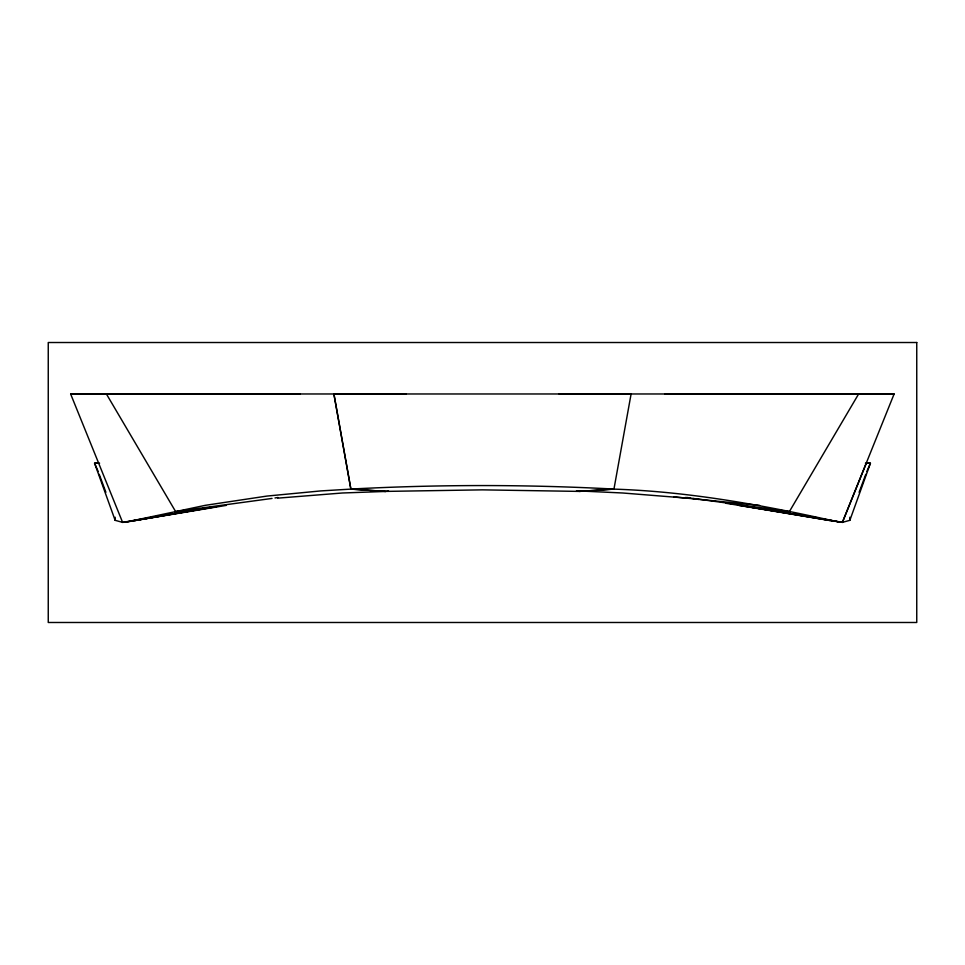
<?xml version="1.0" encoding="UTF-8"?>
<svg xmlns="http://www.w3.org/2000/svg" width="965" height="965" viewBox="0 0 965 965"><rect width="100%" height="100%" fill="white"/><g stroke="black" fill="none" stroke-linecap="round" stroke-linejoin="round"><path stroke-width="1.45" d="M211.709 507.18L125.957 522.113L122.615 522.367L115.149 520.328L115.161 517.24M405.951 393.913L333.902 393.841L350.886 489.062L385.626 491.402L482.379 489.858L579.398 491.402L613.945 489.122L631.122 393.841L559.073 393.913M821.625 518.772L842.397 522.367L849.851 520.328L870.43 463.2L866.317 463.188L842.385 522.379L745.33 506.143M859.103 492.295L865.798 474.285M866.823 471.511L870.43 463.2L865.424 463.2M842.397 522.367L894.121 393.973L70.626 393.973L122.615 522.379L165.618 514.912M858.645 393.949L789.418 511.534L692.991 498.435M125.957 522.113L205.207 505.346L266.955 496.07L320.742 490.92L350.85 489.11L385.59 491.438L388.509 490.811M168.585 514.393L171.553 513.887M174.52 513.368L177.476 512.849M180.443 512.331L183.41 511.824M190.829 510.533L193.796 510.027M196.764 509.508L199.719 508.989M202.686 508.471L205.654 507.964M134.955 520.557L226.317 505.37M130.07 521.329L216.787 506.661M272.034 498.435L175.606 511.534L106.379 393.937M275.013 497.964L277.992 497.506M277.775 498.145L342.358 492.994L385.59 491.438M350.886 489.062C438.46 484.418 526.299 484.382 613.873 489.062L579.398 491.402L576.563 490.847M259.006 393.973L265.689 393.961M98.683 463.188L94.57 463.2L115.149 520.328M70.626 393.973L300.163 393.949M405.915 393.925L333.854 393.901L350.85 489.11M664.849 393.949L894.121 393.973M99.576 463.2L94.57 463.2L98.177 471.511M694.426 393.961L705.994 393.973M613.945 489.122C690.072 491.583 764.98 505.479 839.055 522.113M687.261 498.157L622.678 492.994L576.515 490.811M673.872 496.866L759.576 505.358M685.584 497.457L698.829 499.448M687.032 497.506L690.011 497.964M726.102 503.308L817.198 517.722M738.695 505.37L830.057 520.557M748.213 506.673L834.942 521.341M781.59 511.824L784.557 512.331M787.524 512.849L790.492 513.368M803.833 515.684L806.8 516.191M809.768 516.709L812.735 517.228M815.69 517.747L818.67 518.253M99.202 474.285L105.897 492.295M849.839 517.24L849.851 520.328M916.75 342.515L48.25 342.515L48.25 622.485L916.75 622.485L916.75 342.515"/></g></svg>
